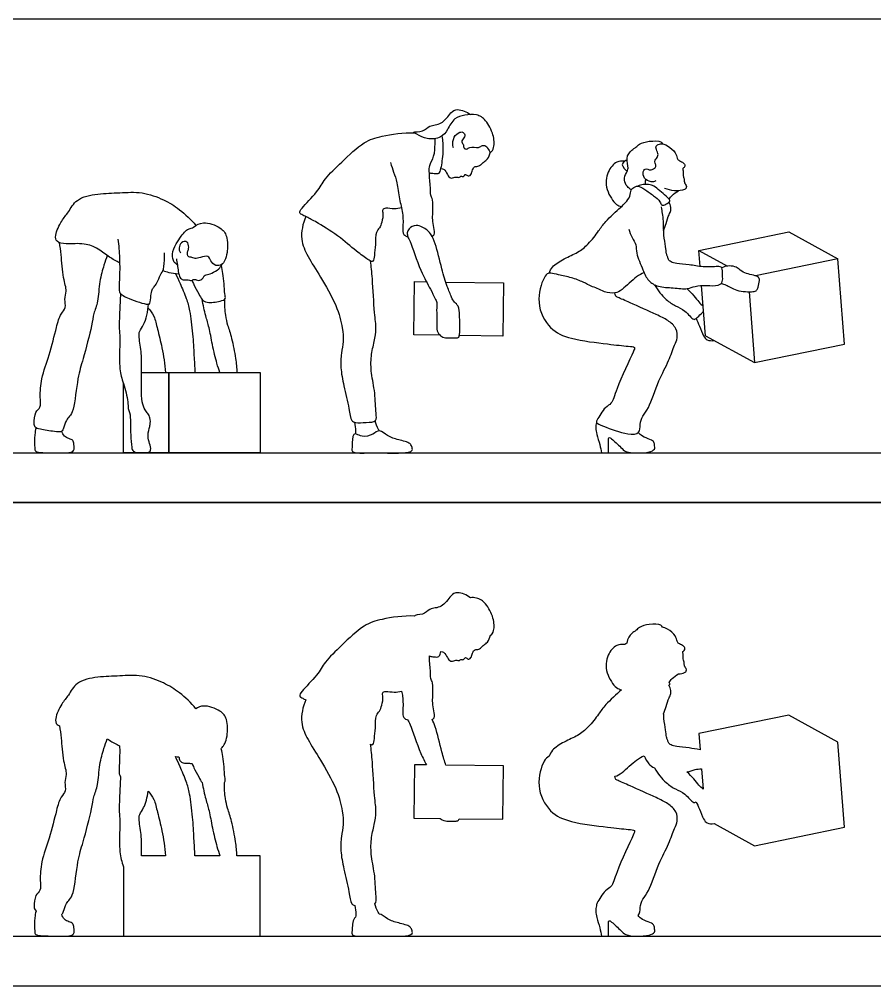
# Model space of a CAD drawing. Header units: millimetres. Extents: x 10.5 to 30.4, y -4.5 to 5.4.
# Drawn here: x 13.11 to 16.618, y -4.519 to -0.556 of the extents above; entities that cross this region are included whole.
import ezdxf

# ---------------------------------------------------------------- set-up
doc = ezdxf.new("R2010")
doc.units = ezdxf.units.MM
for name, color, linetype, true_color in [('AG-DIAGRAM', 7, 'Continuous', 0xfecc66), ('AG-OUTLINE', 7, 'Continuous', 0x8000ff), ('AG-PEOPLE', 7, 'Continuous', 0x66ccff), ('X-VPRT', 6, 'Continuous', 0xff00ff)]:
    doc.layers.add(name, color=color, linetype=linetype, true_color=true_color)

msp = doc.modelspace()

# ---------------------------------------------------------------- linework, layer by layer
at = {"layer": 'AG-DIAGRAM'}
for p, q in [((10.7748, -2.3343), (17.7344, -2.3343)), ((10.7748, -4.3155), (17.7344, -4.3155))]:
    msp.add_line(p, q, dxfattribs=at)
at = {"layer": 'AG-OUTLINE'}
for points in [[(16.2653, -3.409), (15.8967, -3.4849)], [(16.4671, -3.5196), (16.2653, -3.409)], [(15.8967, -3.4849), (15.9018, -3.551)], [(16.1252, -3.9453), (16.4938, -3.8693), (16.4671, -3.5196)], [(14.7795, -3.6137), (14.7306, -3.6131), (14.7277, -3.8316), (14.8357, -3.833)], [(14.914, -3.834), (15.0923, -3.8363), (15.0951, -3.6178), (14.8591, -3.6148)], [(15.9078, -3.6294), (15.9142, -3.7133)], [(15.9589, -3.8542), (16.1252, -3.9453)], [(13.7096, -3.9859), (13.6105, -3.9859)], [(13.7223, -4.3155), (14.0973, -4.3155), (14.0973, -3.9859), (14.0021, -3.9859)], [(13.9323, -3.9859), (13.83, -3.9859)], [(13.5363, -4.0311), (13.5363, -4.3155), (13.7223, -4.3155)]]:
    msp.add_lwpolyline(points, dxfattribs=at)
for points, knots in [([(14.9596, -2.9278), (14.9452, -2.9167), (14.9055, -2.9013), (14.8777, -2.9186), (14.845, -2.9718), (14.7899, -2.9691), (14.7704, -3.0008), (14.7296, -2.9978), (14.7301, -3.0032)], [-9.748374, -9.748374, -9.748374, -9.748374, -9.330952, -9.004288, -8.557436, -8.150026, -7.797503, -7.445308, -7.445308, -7.445308, -7.445308]), ([(15.0416, -3.0814), (15.0479, -3.0807), (15.0594, -3.0599), (15.0558, -3.01), (15.0266, -2.9505), (14.9918, -2.928), (14.9681, -2.9272), (14.9596, -2.9278)], [3.55647, 3.55647, 3.55647, 3.55647, 3.818203, 4.222318, 4.678255, 5.056037, 5.262557, 5.262557, 5.262557, 5.262557]), ([(14.7301, -3.0032), (14.686, -3.0009), (14.597, -3.0146), (14.521, -3.0375), (14.4327, -3.1226), (14.3617, -3.1891), (14.3344, -3.2455), (14.27, -3.307), (14.2547, -3.3315), (14.2708, -3.3399), (14.2804, -3.3444), (14.285, -3.3466)], [-9.007835, -9.007835, -9.007835, -9.007835, -8.377953, -7.890399, -7.290276, -6.753426, -6.313726, -5.798024, -5.542926, -5.328381, -5.157475, -5.157475, -5.157475, -5.157475]), ([(15.7472, -3.0483), (15.7454, -3.0453), (15.7426, -3.0358), (15.6916, -3.0351), (15.6532, -3.0466), (15.6396, -3.0631), (15.6199, -3.073), (15.6037, -3.0941), (15.6019, -3.1149)], [-3.190835, -3.190835, -3.190835, -3.190835, -3.007818, -2.617717, -2.251898, -2.002584, -1.739602, -1.388556, -1.388556, -1.388556, -1.388556]), ([(15.8132, -3.2404), (15.8229, -3.2396), (15.8392, -3.2362), (15.8464, -3.2281), (15.8453, -3.2175), (15.8349, -3.2056), (15.8384, -3.1918), (15.8331, -3.1848), (15.8311, -3.1714), (15.8338, -3.1628), (15.8292, -3.1476), (15.8376, -3.146), (15.841, -3.1327), (15.8299, -3.1224), (15.8138, -3.1165), (15.8061, -3.1067), (15.8034, -3.0816), (15.7728, -3.0574), (15.7539, -3.0494), (15.7472, -3.0483)], [-6.750344, -6.750344, -6.750344, -6.750344, -6.523911, -6.343988, -6.176912, -5.963542, -5.768603, -5.610039, -5.41522, -5.242672, -5.04378, -4.907223, -4.72436, -4.519164, -4.29385, -4.109454, -3.845597, -3.489794, -3.271, -3.271, -3.271, -3.271]), ([(14.8378, -3.149), (14.8486, -3.1499), (14.857, -3.1561), (14.8672, -3.1798), (14.8819, -3.192), (14.8999, -3.181), (14.9151, -3.1882), (14.9194, -3.1784), (14.9332, -3.1854), (14.9371, -3.172), (14.9425, -3.1746), (14.9539, -3.1829), (14.9636, -3.173), (14.9667, -3.1603), (14.9736, -3.1394), (14.9907, -3.1416), (15.0044, -3.1326), (15.0153, -3.1206), (15.0313, -3.1115), (15.04, -3.0916), (15.0416, -3.0814)], [0, 0, 0, 0, 0.201391, 0.493091, 0.722731, 0.968578, 1.180521, 1.332456, 1.524506, 1.702924, 1.821012, 2.021814, 2.208823, 2.423271, 2.671704, 2.888272, 3.11445, 3.34126, 3.581944, 3.898928, 3.898928, 3.898928, 3.898928]), ([(15.5919, -3.1197), (15.5813, -3.1186), (15.5569, -3.1183), (15.5177, -3.1632), (15.511, -3.2356), (15.5556, -3.2997), (15.5721, -3.3033), (15.5791, -3.3055)], [0, 0, 0, 0, 0.310102, 0.710408, 1.175411, 1.639138, 1.898062, 1.898062, 1.898062, 1.898062]), ([(15.6019, -3.1149), (15.5986, -3.1158), (15.5955, -3.1172), (15.5921, -3.1195), (15.5919, -3.1197)], [0, 0, 0, 0, 0.1744986, 0.1904507, 0.1904507, 0.1904507, 0.1904507]), ([(14.7917, -3.1662), (14.795, -3.1694), (14.8066, -3.1696), (14.8264, -3.1724), (14.8329, -3.1664), (14.8361, -3.1566), (14.8378, -3.149)], [-1.7717732, -1.7717732, -1.7717732, -1.7717732, -1.5602891, -1.3078966, -1.1512655, -0.9313089, -0.9313089, -0.9313089, -0.9313089]), ([(14.8028, -3.4276), (14.806, -3.4256), (14.8146, -3.4207), (14.8103, -3.3903), (14.8039, -3.3585), (14.8054, -3.3314), (14.8077, -3.2758), (14.7943, -3.26), (14.7974, -3.2255), (14.7918, -3.1969), (14.7917, -3.1763), (14.7917, -3.1662)], [0, 0, 0, 0, 0.184377, 0.474572, 0.787567, 1.082842, 1.480576, 1.724581, 2.033889, 2.335059, 2.635859, 2.635859, 2.635859, 2.635859]), ([(13.834, -3.3829), (13.8143, -3.3589), (13.7682, -3.3155), (13.7019, -3.2754), (13.6132, -3.2429), (13.5209, -3.2491), (13.4337, -3.2512), (13.3417, -3.2694), (13.3128, -3.329), (13.2819, -3.3611), (13.2549, -3.4204), (13.2597, -3.4456), (13.2704, -3.4518), (13.2741, -3.4532)], [-7.047707, -7.047707, -7.047707, -7.047707, -6.485243, -5.971386, -5.413733, -4.857155, -4.30418, -3.759076, -3.309824, -2.912328, -2.450157, -2.154165, -2.034291, -2.034291, -2.034291, -2.034291]), ([(15.7747, -3.275), (15.7784, -3.2695), (15.7864, -3.2589), (15.8036, -3.2454), (15.8132, -3.2404)], [0, 0, 0, 0, 0.2442085, 0.5558858, 0.5558858, 0.5558858, 0.5558858]), ([(15.7524, -3.4039), (15.756, -3.394), (15.7634, -3.3754), (15.7725, -3.3379), (15.785, -3.3225), (15.7789, -3.2965), (15.776, -3.2901), (15.7743, -3.2868)], [0, 0, 0, 0, 0.307568, 0.642801, 0.884022, 1.152868, 1.335106, 1.335106, 1.335106, 1.335106]), ([(15.7743, -3.2868), (15.7755, -3.2857), (15.7781, -3.2831), (15.7783, -3.2803), (15.7763, -3.277), (15.7747, -3.275)], [5.8197134, 5.8197134, 5.8197134, 5.8197134, 5.8879239, 5.9954684, 6.1009547, 6.1009547, 6.1009547, 6.1009547]), ([(14.5505, -3.5288), (14.5546, -3.5308), (14.5631, -3.5325), (14.5659, -3.5016), (14.5714, -3.4631), (14.5691, -3.4096), (14.588, -3.394), (14.597, -3.3688), (14.6034, -3.3358), (14.5966, -3.3166), (14.614, -3.3098), (14.6482, -3.3172), (14.6675, -3.313), (14.6773, -3.3107)], [-3.088129, -3.088129, -3.088129, -3.088129, -2.921081, -2.656739, -2.294076, -1.905209, -1.649739, -1.369429, -1.049006, -0.82588, -0.623755, -0.300971, 0, 0, 0, 0]), ([(14.6773, -3.3107), (14.679, -3.3179), (14.6844, -3.3445), (14.6828, -3.3901), (14.6825, -3.4211), (14.6972, -3.4275), (14.7033, -3.4292)], [1.433453, 1.433453, 1.433453, 1.433453, 1.591553, 2.013704, 2.300957, 2.53951, 2.53951, 2.53951, 2.53951]), ([(15.5791, -3.3055), (15.5593, -3.3237), (15.5113, -3.3665), (15.4873, -3.4044), (15.4441, -3.46), (15.4008, -3.4945), (15.3453, -3.5171), (15.2943, -3.55), (15.2865, -3.5692), (15.283, -3.578)], [-2.926509, -2.926509, -2.926509, -2.926509, -2.420022, -2.029954, -1.572935, -1.157547, -0.722374, -0.296786, 0, 0, 0, 0]), ([(14.285, -3.3466), (14.2718, -3.3748), (14.2588, -3.4402), (14.2936, -3.5115), (14.3452, -3.5948), (14.4113, -3.7062), (14.4365, -3.8002), (14.4394, -3.8576), (14.43, -3.9074), (14.4257, -3.9677), (14.4408, -4.0408), (14.4618, -4.1291), (14.4681, -4.1827), (14.4801, -4.189), (14.4854, -4.1901)], [0, 0, 0, 0, 0.528215, 1.004218, 1.54712, 2.175505, 2.713016, 3.119751, 3.503667, 3.923321, 4.3995, 4.933256, 5.320598, 5.512785, 5.512785, 5.512785, 5.512785]), ([(13.941, -3.5418), (13.9462, -3.5378), (13.9538, -3.524), (13.9645, -3.4939), (13.9646, -3.4246), (13.936, -3.3894), (13.8694, -3.3648), (13.843, -3.3774), (13.834, -3.3829)], [-4.440296, -4.440296, -4.440296, -4.440296, -4.19503, -3.858904, -3.386809, -2.99917, -2.511477, -2.227128, -2.227128, -2.227128, -2.227128]), ([(15.9018, -3.551), (15.8861, -3.5492), (15.8546, -3.5423), (15.8076, -3.5394), (15.7832, -3.5337), (15.7709, -3.5226), (15.7685, -3.5095), (15.7623, -3.4984), (15.7616, -3.4673), (15.7538, -3.4347), (15.7526, -3.4102), (15.7524, -3.4039)], [5.699672, 5.699672, 5.699672, 5.699672, 6.032781, 6.421923, 6.69162, 6.903351, 7.096266, 7.286403, 7.582565, 7.960622, 8.093097, 8.093097, 8.093097, 8.093097]), ([(14.7033, -3.4292), (14.7054, -3.4349), (14.7149, -3.4495), (14.7475, -3.5514), (14.7722, -3.6001), (14.7795, -3.6137)], [-8.979864, -8.979864, -8.979864, -8.979864, -8.725943, -8.113378, -7.82939, -7.82939, -7.82939, -7.82939]), ([(14.8591, -3.6148), (14.8538, -3.5986), (14.84, -3.5525), (14.8199, -3.465), (14.807, -3.4354), (14.8028, -3.4276)], [-2.676568, -2.676568, -2.676568, -2.676568, -2.330752, -1.767319, -1.497396, -1.497396, -1.497396, -1.497396]), ([(13.2741, -3.4532), (13.2766, -3.47), (13.2825, -3.5028), (13.2874, -3.5966), (13.307, -3.6507), (13.2922, -3.6847), (13.3043, -3.7215), (13.2762, -3.7457), (13.2608, -3.8037), (13.2338, -3.9142), (13.1998, -4.0013), (13.1929, -4.0867), (13.2003, -4.1304), (13.1724, -4.1455), (13.1699, -4.1934), (13.1716, -4.2067), (13.178, -4.2127)], [-12.00656, -12.00656, -12.00656, -12.00656, -11.586742, -11.017051, -10.575041, -10.231989, -9.890701, -9.561191, -9.11192, -8.47519, -7.901162, -7.461473, -7.097783, -6.792679, -6.396329, -6.155182, -6.155182, -6.155182, -6.155182]), ([(13.2833, -4.2264), (13.2874, -4.224), (13.2912, -4.2127), (13.3006, -4.1806), (13.3171, -4.1653), (13.3348, -4.1381), (13.3486, -3.9993), (13.3711, -3.9338), (13.4072, -3.7945), (13.4131, -3.7453), (13.4346, -3.6928), (13.4363, -3.6131), (13.4562, -3.5465), (13.4654, -3.5191), (13.4704, -3.5059)], [-5.179853, -5.179853, -5.179853, -5.179853, -4.953213, -4.617921, -4.348761, -4.027255, -3.433324, -2.910687, -2.22535, -1.810044, -1.386311, -0.862454, -0.378065, 0, 0, 0, 0]), ([(13.4704, -3.5059), (13.4734, -3.5081), (13.4901, -3.5197), (13.5067, -3.5284), (13.5209, -3.5356)], [-0.4890078, -0.4890078, -0.4890078, -0.4890078, -0.4024447, 0, 0, 0, 0]), ([(13.5209, -3.5356), (13.5211, -3.5449), (13.5215, -3.5839), (13.5184, -3.637), (13.5186, -3.6531), (13.5248, -3.6617)], [0.7440692, 0.7440692, 0.7440692, 0.7440692, 0.916712, 1.4506177, 1.7236177, 1.7236177, 1.7236177, 1.7236177]), ([(13.9514, -3.6855), (13.956, -3.6775), (13.95, -3.661), (13.9509, -3.6209), (13.945, -3.5797), (13.9405, -3.5579), (13.9379, -3.5472)], [1.862353, 1.862353, 1.862353, 1.862353, 2.133685, 2.524895, 2.921076, 3.270978, 3.270978, 3.270978, 3.270978]), ([(14.5684, -4.1837), (14.5758, -4.1761), (14.5707, -4.148), (14.5702, -4.0682), (14.5516, -3.9903), (14.5507, -3.919), (14.5658, -3.859), (14.5754, -3.8045), (14.5653, -3.7437), (14.5586, -3.6024), (14.553, -3.5507), (14.5505, -3.5288)], [6.22333, 6.22333, 6.22333, 6.22333, 6.527241, 7.025162, 7.525585, 7.987061, 8.419001, 8.819561, 9.252963, 9.831125, 10.24495, 10.24495, 10.24495, 10.24495]), ([(13.83, -3.9859), (13.8286, -3.9625), (13.8254, -3.9099), (13.8214, -3.8292), (13.8099, -3.7324), (13.7959, -3.6831), (13.7691, -3.62), (13.7563, -3.5932), (13.7495, -3.5796)], [-2.847491, -2.847491, -2.847491, -2.847491, -2.405716, -1.857129, -1.289306, -0.865518, -0.392657, 0, 0, 0, 0]), ([(13.7635, -3.5804), (13.7649, -3.5861), (13.7693, -3.6002), (13.7817, -3.607), (13.8018, -3.6047), (13.8159, -3.609), (13.8191, -3.6078)], [0.5758822, 0.5758822, 0.5758822, 0.5758822, 0.7144258, 0.9538161, 1.2181579, 1.4546232, 1.4546232, 1.4546232, 1.4546232]), ([(15.283, -3.578), (15.2741, -3.5815), (15.2559, -3.5994), (15.2258, -3.703), (15.2821, -3.8112), (15.3731, -3.8515), (15.5199, -3.8682), (15.6009, -3.878), (15.638, -3.8796), (15.6248, -3.9069), (15.5578, -4.0498), (15.5417, -4.1148), (15.5113, -4.1251), (15.4804, -4.178), (15.4754, -4.1874), (15.4772, -4.1908)], [3.63417, 3.63417, 3.63417, 3.63417, 3.91708, 4.479658, 5.071136, 5.617696, 6.297758, 6.811001, 7.091549, 7.337155, 8.048901, 8.498632, 8.795995, 9.226117, 9.413731, 9.413731, 9.413731, 9.413731]), ([(15.5528, -3.6593), (15.5635, -3.6578), (15.5823, -3.6465), (15.6411, -3.591), (15.6616, -3.5812), (15.6721, -3.5756)], [-1.12528, -1.12528, -1.12528, -1.12528, -0.812959, -0.327791, 0, 0, 0, 0]), ([(15.6721, -3.5756), (15.6778, -3.5886), (15.6875, -3.6083), (15.7058, -3.6217), (15.7151, -3.6261)], [1.5235, 1.5235, 1.5235, 1.5235, 1.8277997, 2.0706702, 2.0706702, 2.0706702, 2.0706702]), ([(13.8191, -3.6078), (13.821, -3.6138), (13.8245, -3.6258), (13.8465, -3.6625), (13.854, -3.6796), (13.8592, -3.6858)], [0, 0, 0, 0, 0.2526739, 0.6304271, 0.9323649, 0.9323649, 0.9323649, 0.9323649]), ([(15.7151, -3.6261), (15.7271, -3.6485), (15.7598, -3.6878), (15.8007, -3.7135), (15.8396, -3.7283), (15.8742, -3.7722), (15.882, -3.7671), (15.8856, -3.7642)], [0, 0, 0, 0, 0.478977, 0.854344, 1.217351, 1.602293, 1.777729, 1.777729, 1.777729, 1.777729]), ([(15.8481, -3.6418), (15.8614, -3.6401), (15.8767, -3.6321), (15.8983, -3.6298), (15.9078, -3.6294)], [3.0343025, 3.0343025, 3.0343025, 3.0343025, 3.3584669, 3.5829042, 3.5829042, 3.5829042, 3.5829042]), ([(15.9142, -3.7133), (15.9081, -3.7079), (15.896, -3.6967), (15.8765, -3.6702), (15.8578, -3.6512), (15.8481, -3.6418)], [-0.9321203, -0.9321203, -0.9321203, -0.9321203, -0.6628131, -0.3496448, 0, 0, 0, 0]), ([(13.5248, -3.6617), (13.5232, -3.6874), (13.5212, -3.7369), (13.5178, -3.8046), (13.5228, -3.8419), (13.5211, -3.8813), (13.5182, -3.9736), (13.5298, -4.0097), (13.5363, -4.0311)], [0, 0, 0, 0, 0.511225, 0.988031, 1.334927, 1.700732, 2.251508, 2.711683, 2.711683, 2.711683, 2.711683]), ([(15.6485, -4.2315), (15.6556, -4.2232), (15.6543, -4.1975), (15.6659, -4.1617), (15.6948, -4.13), (15.7309, -4.0162), (15.773, -3.9417), (15.796, -3.8743), (15.8103, -3.8455), (15.8075, -3.8027), (15.768, -3.7693), (15.7211, -3.7476), (15.6179, -3.7006), (15.5677, -3.6791), (15.5536, -3.6722), (15.5524, -3.6631), (15.5528, -3.6593)], [10.627772, 10.627772, 10.627772, 10.627772, 10.941072, 11.271665, 11.62706, 12.22166, 12.750737, 13.202387, 13.511567, 13.851186, 14.228954, 14.63398, 15.22642, 15.631653, 15.829412, 16.015697, 16.015697, 16.015697, 16.015697]), ([(13.6105, -3.9859), (13.6104, -3.9746), (13.6103, -3.9422), (13.6125, -3.91), (13.5998, -3.8426), (13.6009, -3.8151), (13.6221, -3.7914), (13.6351, -3.7459), (13.6381, -3.7214)], [9.087126, 9.087126, 9.087126, 9.087126, 9.284521, 9.687288, 10.159306, 10.453341, 10.781957, 11.224378, 11.224378, 11.224378, 11.224378]), ([(13.6381, -3.7214), (13.6471, -3.7315), (13.6645, -3.7544), (13.6761, -3.8101), (13.6964, -3.8849), (13.7062, -3.9518), (13.7096, -3.9859)], [0, 0, 0, 0, 0.371808, 0.803213, 1.318593, 1.909099, 1.909099, 1.909099, 1.909099]), ([(13.8592, -3.6858), (13.8636, -3.7083), (13.8734, -3.7537), (13.8891, -3.8018), (13.9005, -3.8709), (13.9191, -3.9472), (13.9279, -3.9732), (13.9323, -3.9859)], [-2.272465, -2.272465, -2.272465, -2.272465, -1.788985, -1.375133, -0.88515, -0.370018, 0, 0, 0, 0]), ([(14.0021, -3.9859), (14.001, -3.9664), (13.9978, -3.9281), (13.9818, -3.8459), (13.9636, -3.7917), (13.9536, -3.7514), (13.9504, -3.7073), (13.9514, -3.6855)], [-2.261185, -2.261185, -2.261185, -2.261185, -1.816161, -1.283438, -0.844975, -0.471929, 0, 0, 0, 0]), ([(15.8856, -3.7642), (15.8903, -3.7744), (15.8997, -3.7939), (15.9152, -3.8352), (15.9283, -3.8543), (15.9497, -3.8563), (15.9589, -3.8542)], [0, 0, 0, 0, 0.319034, 0.67999, 0.936462, 1.228146, 1.228146, 1.228146, 1.228146]), ([(14.8357, -3.833), (14.8483, -3.8421), (14.8627, -3.8449), (14.9001, -3.843), (14.9094, -3.8439), (14.914, -3.834)], [-5.6407078, -5.6407078, -5.6407078, -5.6407078, -5.3285724, -4.9197297, -4.694757, -4.694757, -4.694757, -4.694757]), ([(14.4854, -4.1901), (14.4864, -4.2014), (14.4914, -4.2209), (14.4896, -4.2339), (14.4888, -4.2376)], [-0.6963536, -0.6963536, -0.6963536, -0.6963536, -0.3405257, -0.1722674, -0.1722674, -0.1722674, -0.1722674]), ([(14.5857, -4.225), (14.5846, -4.2227), (14.5771, -4.2107), (14.5705, -4.1933), (14.5684, -4.1837)], [-0.4695263, -0.4695263, -0.4695263, -0.4695263, -0.3917589, -0.0954261, -0.0954261, -0.0954261, -0.0954261]), ([(15.4772, -4.1908), (15.475, -4.1981), (15.4722, -4.214), (15.4776, -4.2399), (15.4911, -4.2818), (15.4955, -4.3041), (15.4976, -4.3155), (15.5071, -4.3155), (15.5165, -4.3155), (15.526, -4.3155), (15.5255, -4.3023), (15.5272, -4.2794), (15.5246, -4.2482), (15.542, -4.2588), (15.5774, -4.2929), (15.5954, -4.3127), (15.642, -4.3168), (15.6912, -4.3137), (15.7185, -4.3023), (15.7141, -4.2823), (15.7137, -4.2665), (15.6879, -4.2577), (15.6593, -4.2447), (15.6519, -4.2358), (15.6485, -4.2315)], [-1.229925, -1.229925, -1.229925, -1.229925, -0.968683, -0.686172, -0.323775, 0, 0, 0, 0.292176, 0.292176, 0.292176, 0.636807, 0.898515, 1.088935, 1.479901, 1.764161, 2.128433, 2.524914, 2.794638, 3.020968, 3.224936, 3.499472, 3.809751, 4.032101, 4.032101, 4.032101, 4.032101]), ([(13.178, -4.2127), (13.1758, -4.222), (13.1716, -4.2393), (13.172, -4.2941), (13.1744, -4.3112), (13.2087, -4.3155), (13.2676, -4.3149), (13.3108, -4.316), (13.3371, -4.3091), (13.3336, -4.2804), (13.3316, -4.2629), (13.3125, -4.2571), (13.2934, -4.2479), (13.2855, -4.2337), (13.2833, -4.2264)], [0, 0, 0, 0, 0.312774, 0.739577, 0.95772, 1.273013, 1.733014, 2.122433, 2.3906, 2.682107, 2.91766, 3.162012, 3.430329, 3.708838, 3.708838, 3.708838, 3.708838]), ([(14.4888, -4.2376), (14.4759, -4.2472), (14.4757, -4.2866), (14.4718, -4.3079), (14.4796, -4.3128), (14.4854, -4.3141)], [-1.376667, -1.376667, -1.376667, -1.376667, -0.751735, -0.327554, 0, 0, 0, 0]), ([(14.4854, -4.3141), (14.4991, -4.3172), (14.5613, -4.3133), (14.6713, -4.3183), (14.7268, -4.3105), (14.7184, -4.2887), (14.7133, -4.2733), (14.663, -4.2613), (14.6199, -4.2489), (14.597, -4.2255), (14.5857, -4.225)], [-7.099477, -7.099477, -7.099477, -7.099477, -6.424739, -5.542327, -5.018358, -4.705112, -4.398773, -3.846321, -3.284701, -2.795949, -2.795949, -2.795949, -2.795949])]:
    msp.add_open_spline(points, degree=3, knots=knots, dxfattribs=at)
for points in [[(13.9379, -3.5472), (13.939, -3.5455), (13.94, -3.5436), (13.941, -3.5418)], [(13.7495, -3.5796), (13.7542, -3.58), (13.759, -3.5803), (13.7635, -3.5804)]]:
    msp.add_open_spline(points, degree=3, dxfattribs=at)
at = {"layer": 'AG-PEOPLE'}
for points in [[(15.8967, -1.5037), (16.2653, -1.4278)], [(16.2653, -1.4278), (16.4671, -1.5384)], [(15.9018, -1.5698), (15.8967, -1.5037)], [(15.8967, -1.5037), (16.0136, -1.5678)], [(16.103, -1.6734), (16.1252, -1.9641), (16.4938, -1.8881), (16.4671, -1.5384), (16.1297, -1.6079)], [(14.8357, -1.8518), (14.7277, -1.8504), (14.7306, -1.6319), (14.7795, -1.6325)], [(14.8591, -1.6336), (15.0951, -1.6366), (15.0923, -1.8551), (14.914, -1.8528)], [(15.9235, -1.8535), (15.9078, -1.6482)], [(15.9235, -1.8535), (16.1252, -1.9641)], [(13.6105, -2.0047), (13.7223, -2.0047), (13.7223, -2.3343), (13.5363, -2.3343), (13.5363, -2.0499)]]:
    msp.add_lwpolyline(points, dxfattribs=at)
msp.add_lwpolyline([(13.7223, -2.3343), (13.7223, -2.0047), (14.0973, -2.0047), (14.0973, -2.3343)], close=True, dxfattribs=at)
for points, knots in [([(14.891, -1.083), (14.8898, -1.0798), (14.8871, -1.0733), (14.8879, -1.0366), (14.9146, -1.0176), (14.9316, -1.0176), (14.9406, -1.0345), (14.9273, -1.0501), (14.9209, -1.0594), (14.9353, -1.0715), (14.9289, -1.0833), (14.9464, -1.0916), (14.956, -1.0762), (14.9939, -1.0851), (15.0034, -1.0742), (15.0258, -1.0716), (15.035, -1.0945), (15.0449, -1.1049), (15.0594, -1.0787), (15.0558, -1.0288), (15.0266, -0.9693), (14.9858, -0.9429), (14.9372, -0.9486), (14.8918, -0.9584), (14.8667, -1.0091), (14.8409, -1.0437), (14.7812, -1.0512), (14.7447, -1.0293), (14.7164, -1.0157), (14.7704, -1.0196), (14.7899, -0.9879), (14.845, -0.9906), (14.8777, -0.9374), (14.9055, -0.9201), (14.9452, -0.9355), (14.9596, -0.9466)], [0, 0, 0, 0, 0.176697, 0.497014, 0.801674, 1.010741, 1.222365, 1.464493, 1.632122, 1.846486, 2.022252, 2.222397, 2.435558, 2.758995, 2.964191, 3.196985, 3.4627, 3.631371, 3.887187, 4.282167, 4.727797, 5.097039, 5.474255, 5.839084, 6.240312, 6.597024, 7.003737, 7.378346, 7.591667, 7.92148, 8.251601, 8.633119, 9.051574, 9.357479, 9.748374, 9.748374, 9.748374, 9.748374]), ([(14.6773, -1.3295), (14.6675, -1.3318), (14.6482, -1.336), (14.614, -1.3286), (14.5966, -1.3354), (14.6034, -1.3546), (14.597, -1.3876), (14.588, -1.4128), (14.5691, -1.4284), (14.5714, -1.4819), (14.5659, -1.5204), (14.5628, -1.5544), (14.542, -1.5434), (14.4959, -1.5113), (14.4284, -1.4513), (14.34, -1.3933), (14.2946, -1.3698), (14.2732, -1.3599), (14.2547, -1.3503), (14.27, -1.3258), (14.3344, -1.2643), (14.3617, -1.2079), (14.4327, -1.1414), (14.521, -1.0563), (14.597, -1.0334), (14.686, -1.0197), (14.7301, -1.022)], [0, 0, 0, 0, 0.300971, 0.623755, 0.82588, 1.049006, 1.369429, 1.649739, 1.905209, 2.294076, 2.656739, 2.921081, 3.166887, 3.579518, 4.110397, 4.678392, 5.063704, 5.328381, 5.542926, 5.798024, 6.313726, 6.753426, 7.290276, 7.890399, 8.377953, 9.007835, 9.007835, 9.007835, 9.007835]), ([(14.8432, -1.0346), (14.846, -1.0536), (14.8493, -1.0903), (14.8409, -1.1583), (14.8336, -1.1846), (14.8264, -1.1912), (14.8066, -1.1884), (14.7908, -1.1882), (14.7905, -1.1765), (14.7907, -1.154), (14.8131, -1.1183), (14.815, -1.069), (14.8151, -1.0532), (14.8148, -1.0455)], [0, 0, 0, 0, 0.415175, 0.869395, 1.143798, 1.295112, 1.538936, 1.743241, 1.904459, 2.157873, 2.514468, 2.894916, 3.159287, 3.159287, 3.159287, 3.159287]), ([(15.6201, -1.2549), (15.6139, -1.2514), (15.6025, -1.2425), (15.5861, -1.2155), (15.5992, -1.1849), (15.6113, -1.1665), (15.5943, -1.1251), (15.6199, -1.0918), (15.6396, -1.0819), (15.6532, -1.0654), (15.6916, -1.0539), (15.7426, -1.0546), (15.7454, -1.0641), (15.7472, -1.0671)], [0, 0, 0, 0, 0.253911, 0.548679, 0.852822, 1.102963, 1.449161, 1.788403, 2.042541, 2.283471, 2.636989, 3.013973, 3.190835, 3.190835, 3.190835, 3.190835]), ([(15.7201, -1.2186), (15.7163, -1.2205), (15.7079, -1.2249), (15.675, -1.2163), (15.6646, -1.1885), (15.6746, -1.1637), (15.698, -1.1778), (15.7107, -1.1689), (15.7241, -1.1613), (15.717, -1.1462), (15.7145, -1.1356), (15.7271, -1.1234), (15.7319, -1.1055), (15.7189, -1.0864), (15.7221, -1.0729), (15.7411, -1.0633), (15.7698, -1.0738), (15.8034, -1.1004), (15.8061, -1.1255), (15.8138, -1.1353), (15.8299, -1.1412), (15.841, -1.1515), (15.8376, -1.1648), (15.8292, -1.1664), (15.8338, -1.1816), (15.8311, -1.1902), (15.8331, -1.2036), (15.8384, -1.2106), (15.8349, -1.2244), (15.8453, -1.2363), (15.8464, -1.2469), (15.8376, -1.2567), (15.7964, -1.2625), (15.7709, -1.2543), (15.7555, -1.2493)], [0, 0, 0, 0, 0.202731, 0.511338, 0.807404, 1.053173, 1.309811, 1.524945, 1.7259, 1.936574, 2.114737, 2.339047, 2.573709, 2.834012, 3.0253, 3.262589, 3.569674, 3.933622, 4.203519, 4.392135, 4.622606, 4.832499, 5.019548, 5.159231, 5.362675, 5.539173, 5.738451, 5.900645, 6.100046, 6.3183, 6.4892, 6.673241, 7.033821, 7.35763, 7.35763, 7.35763, 7.35763]), ([(14.8378, -1.1678), (14.8486, -1.1687), (14.857, -1.1749), (14.8672, -1.1986), (14.8819, -1.2108), (14.8999, -1.1998), (14.9151, -1.207), (14.9194, -1.1972), (14.9332, -1.2042), (14.9371, -1.1908), (14.9425, -1.1934), (14.9539, -1.2017), (14.9636, -1.1918), (14.9667, -1.1791), (14.9736, -1.1582), (14.9907, -1.1604), (15.0044, -1.1514), (15.0153, -1.1394), (15.0313, -1.1303), (15.04, -1.1104), (15.0416, -1.1002)], [0, 0, 0, 0, 0.201391, 0.493091, 0.722731, 0.968578, 1.180521, 1.332456, 1.524506, 1.702924, 1.821012, 2.021814, 2.208823, 2.423271, 2.671704, 2.888272, 3.11445, 3.34126, 3.581944, 3.898928, 3.898928, 3.898928, 3.898928]), ([(14.6318, -1.144), (14.6364, -1.1571), (14.6449, -1.1843), (14.6603, -1.2265), (14.6663, -1.2939), (14.6849, -1.3492), (14.6828, -1.4089), (14.6825, -1.4399), (14.6972, -1.4463), (14.7033, -1.448)], [0, 0, 0, 0, 0.352722, 0.719884, 1.1663, 1.591553, 2.013704, 2.300957, 2.53951, 2.53951, 2.53951, 2.53951]), ([(15.5919, -1.1385), (15.5813, -1.1374), (15.5569, -1.1371), (15.5177, -1.182), (15.511, -1.2544), (15.5556, -1.3185), (15.5721, -1.3221), (15.5791, -1.3243)], [0, 0, 0, 0, 0.310102, 0.710408, 1.175411, 1.639138, 1.898062, 1.898062, 1.898062, 1.898062]), ([(15.6019, -1.1337), (15.5986, -1.1346), (15.5923, -1.1374), (15.581, -1.148), (15.5815, -1.1603), (15.6027, -1.18)], [0, 0, 0, 0, 0.318624, 0.697457, 1.110764, 1.110764, 1.110764, 1.110764]), ([(14.8028, -1.4464), (14.806, -1.4444), (14.8146, -1.4395), (14.8103, -1.4091), (14.8039, -1.3773), (14.8054, -1.3502), (14.8077, -1.2946), (14.7943, -1.2788), (14.7974, -1.2443), (14.7918, -1.2157), (14.7917, -1.1951), (14.7917, -1.185)], [0, 0, 0, 0, 0.184377, 0.474572, 0.787567, 1.082842, 1.480576, 1.724581, 2.033889, 2.335059, 2.635859, 2.635859, 2.635859, 2.635859]), ([(15.6789, -1.2126), (15.6779, -1.2151), (15.6764, -1.2203), (15.6765, -1.2292), (15.6774, -1.2335)], [0, 0, 0, 0, 0.1548979, 0.3538489, 0.3538489, 0.3538489, 0.3538489]), ([(13.5209, -1.5544), (13.5067, -1.5472), (13.4781, -1.5323), (13.434, -1.4958), (13.3766, -1.472), (13.3043, -1.4793), (13.261, -1.4713), (13.2549, -1.4392), (13.2819, -1.3799), (13.3128, -1.3478), (13.3417, -1.2882), (13.4337, -1.27), (13.5209, -1.2679), (13.6132, -1.2617), (13.7019, -1.2942), (13.7682, -1.3343), (13.8143, -1.3777), (13.834, -1.4017)], [0, 0, 0, 0, 0.402445, 0.83907, 1.295276, 1.795339, 2.154165, 2.450157, 2.912328, 3.309824, 3.759076, 4.30418, 4.857155, 5.413733, 5.971386, 6.485243, 7.047707, 7.047707, 7.047707, 7.047707]), ([(15.283, -1.5968), (15.2865, -1.588), (15.2943, -1.5688), (15.3453, -1.5359), (15.4008, -1.5133), (15.4441, -1.4788), (15.4873, -1.4232), (15.5113, -1.3853), (15.5755, -1.328), (15.5957, -1.3087), (15.6169, -1.2828), (15.6149, -1.2547), (15.6349, -1.2427), (15.6471, -1.2368), (15.6769, -1.2545), (15.7099, -1.2784), (15.7385, -1.3011), (15.7432, -1.3219), (15.7621, -1.3151), (15.7779, -1.3036), (15.7784, -1.298), (15.7667, -1.2835), (15.7187, -1.2433), (15.6982, -1.2331), (15.6681, -1.2331), (15.6537, -1.2371), (15.6465, -1.2398)], [0, 0, 0, 0, 0.292271, 0.711385, 1.139939, 1.549009, 1.999076, 2.383211, 2.881993, 3.182226, 3.485634, 3.764702, 4.012565, 4.202767, 4.510424, 4.874848, 5.204179, 5.424124, 5.646171, 5.887924, 5.995468, 6.22107, 6.657402, 6.92788, 7.216993, 7.479353, 7.479353, 7.479353, 7.479353]), ([(15.7747, -1.2938), (15.7784, -1.2883), (15.7864, -1.2777), (15.8036, -1.2642), (15.8132, -1.2592)], [0, 0, 0, 0, 0.2442085, 0.5558858, 0.5558858, 0.5558858, 0.5558858]), ([(15.7524, -1.4227), (15.756, -1.4128), (15.7634, -1.3942), (15.7725, -1.3567), (15.785, -1.3413), (15.7789, -1.3153), (15.776, -1.3089), (15.7743, -1.3056)], [0, 0, 0, 0, 0.307568, 0.642801, 0.884022, 1.152868, 1.335106, 1.335106, 1.335106, 1.335106]), ([(15.61, -1.4166), (15.6136, -1.4282), (15.6209, -1.4512), (15.6418, -1.4812), (15.6381, -1.5171), (15.6678, -1.5834), (15.6866, -1.6299), (15.7308, -1.6557), (15.7908, -1.6557), (15.8495, -1.6651), (15.8811, -1.6486), (15.9279, -1.6472), (15.9753, -1.6504), (15.9973, -1.633), (15.9924, -1.6061), (15.9956, -1.571), (15.9711, -1.5693), (15.9117, -1.574), (15.8586, -1.5613), (15.8076, -1.5582), (15.7832, -1.5525), (15.7709, -1.5414), (15.7685, -1.5283), (15.7623, -1.5172), (15.7616, -1.4861), (15.7511, -1.4421), (15.7527, -1.3845), (15.7485, -1.3547), (15.7447, -1.3355), (15.7439, -1.3254)], [0, 0, 0, 0, 0.336292, 0.66059, 0.987479, 1.458754, 1.854072, 2.230844, 2.666454, 3.088782, 3.411186, 3.791629, 4.174841, 4.436996, 4.724553, 5.030491, 5.266392, 5.69529, 6.119495, 6.51423, 6.787804, 7.002579, 7.198267, 7.391137, 7.691555, 8.075047, 8.496089, 8.810287, 9.070865, 9.070865, 9.070865, 9.070865]), ([(14.285, -1.3654), (14.2718, -1.3936), (14.2588, -1.459), (14.2936, -1.5303), (14.3452, -1.6136), (14.4113, -1.725), (14.4365, -1.819), (14.4394, -1.8764), (14.43, -1.9262), (14.4257, -1.9865), (14.4408, -2.0596), (14.4618, -2.1479), (14.4683, -2.2033), (14.4895, -2.2115), (14.5312, -2.2097), (14.5779, -2.2069), (14.5707, -2.1668), (14.5702, -2.087), (14.5516, -2.0091), (14.5507, -1.9378), (14.5658, -1.8778), (14.5754, -1.8233), (14.5653, -1.7625), (14.5586, -1.6212), (14.553, -1.5695), (14.5505, -1.5476)], [0, 0, 0, 0, 0.528215, 1.004218, 1.54712, 2.175505, 2.713016, 3.119751, 3.503667, 3.923321, 4.3995, 4.933256, 5.320598, 5.550564, 5.912574, 6.252583, 6.554284, 7.048583, 7.545366, 8.003485, 8.432283, 8.829929, 9.260179, 9.834135, 10.24495, 10.24495, 10.24495, 10.24495]), ([(13.7576, -1.5625), (13.7528, -1.5597), (13.7425, -1.553), (13.7327, -1.5171), (13.7523, -1.4767), (13.7725, -1.4469), (13.7908, -1.423), (13.8067, -1.4141), (13.817, -1.4129), (13.8363, -1.4001), (13.8635, -1.3814), (13.936, -1.4082), (13.9646, -1.4434), (13.9645, -1.5127), (13.9535, -1.5435), (13.9417, -1.5644), (13.9136, -1.5693), (13.8928, -1.5481), (13.8863, -1.5216), (13.8516, -1.5336), (13.831, -1.5393), (13.8146, -1.5309), (13.8031, -1.5314), (13.7992, -1.5203), (13.7989, -1.5088), (13.8056, -1.4968), (13.8035, -1.4711), (13.784, -1.463), (13.7652, -1.4816), (13.7641, -1.5027), (13.7686, -1.5106), (13.7711, -1.514)], [0, 0, 0, 0, 0.23667, 0.573539, 0.961705, 1.317251, 1.630552, 1.875969, 2.124385, 2.124385, 2.511477, 2.99917, 3.386809, 3.858904, 4.19503, 4.465572, 4.751361, 5.058976, 5.329705, 5.651605, 5.927338, 6.168211, 6.351697, 6.535716, 6.730288, 6.945927, 7.226922, 7.460566, 7.740381, 8.001231, 8.208184, 8.208184, 8.208184, 8.208184]), ([(14.7033, -1.448), (14.7015, -1.443), (14.6989, -1.4306), (14.7078, -1.4138), (14.7381, -1.3934), (14.7848, -1.4198), (14.8005, -1.4403), (14.8186, -1.4782), (14.8421, -1.5808), (14.8633, -1.648), (14.8813, -1.6952), (14.8931, -1.7166), (14.9133, -1.7311), (14.9148, -1.7721), (14.917, -1.8034), (14.9164, -1.8635), (14.9001, -1.8618), (14.8627, -1.8637), (14.8417, -1.8597), (14.8237, -1.8391), (14.8207, -1.8144), (14.8228, -1.7811), (14.8203, -1.7399), (14.8236, -1.7174), (14.8135, -1.6989), (14.7942, -1.6576), (14.7539, -1.5901), (14.7149, -1.4683), (14.7054, -1.4537), (14.7033, -1.448)], [0, 0, 0, 0, 0.224246, 0.455443, 0.764146, 1.146644, 1.421902, 1.767319, 2.330752, 2.804865, 3.184243, 3.448072, 3.706877, 4.039762, 4.376129, 4.770843, 4.954866, 5.28929, 5.544609, 5.815361, 6.083122, 6.402847, 6.756512, 7.010164, 7.249265, 7.604768, 8.113378, 8.725943, 8.979864, 8.979864, 8.979864, 8.979864]), ([(13.5141, -1.4572), (13.5158, -1.4704), (13.5188, -1.4978), (13.5228, -1.5811), (13.5184, -1.6558), (13.5187, -1.6801), (13.5583, -1.7035), (13.6345, -1.7278), (13.6472, -1.7222), (13.6487, -1.6886), (13.6533, -1.6653), (13.6624, -1.6527), (13.676, -1.6376), (13.6868, -1.6016), (13.7048, -1.5835), (13.7041, -1.5325), (13.7048, -1.5204), (13.7048, -1.514)], [0, 0, 0, 0, 0.36786, 0.907258, 1.411927, 1.669977, 2.059331, 2.578797, 2.758793, 3.084994, 3.375775, 3.595624, 3.85664, 4.206095, 4.503724, 4.905149, 5.161335, 5.161335, 5.161335, 5.161335]), ([(13.4704, -1.5247), (13.4654, -1.5379), (13.4562, -1.5653), (13.4363, -1.6319), (13.4346, -1.7116), (13.4131, -1.7641), (13.4072, -1.8133), (13.3711, -1.9526), (13.3486, -2.0181), (13.3348, -2.1569), (13.3171, -2.1841), (13.3006, -2.1994), (13.2912, -2.2316), (13.2852, -2.2492), (13.2513, -2.2467), (13.1974, -2.2382), (13.1724, -2.2313), (13.1699, -2.2122), (13.1724, -2.1643), (13.2003, -2.1492), (13.1929, -2.1055), (13.1998, -2.0201), (13.2338, -1.933), (13.2608, -1.8225), (13.2762, -1.7645), (13.3043, -1.7403), (13.2922, -1.7035), (13.307, -1.6695), (13.2874, -1.6154), (13.2825, -1.5216), (13.2766, -1.4888), (13.2741, -1.472)], [0, 0, 0, 0, 0.378065, 0.862454, 1.386311, 1.810044, 2.22535, 2.910687, 3.433324, 4.027255, 4.348761, 4.617921, 4.953213, 5.180726, 5.499788, 5.943994, 6.219485, 6.457982, 6.849977, 7.151727, 7.511421, 7.946278, 8.513998, 9.14373, 9.588064, 9.913953, 10.25149, 10.590773, 11.027926, 11.591355, 12.00656, 12.00656, 12.00656, 12.00656]), ([(13.754, -1.5379), (13.7551, -1.5465), (13.758, -1.562), (13.7639, -1.616), (13.7817, -1.6258), (13.8018, -1.6235), (13.8197, -1.629), (13.8224, -1.622), (13.8315, -1.6228), (13.8354, -1.6237), (13.8459, -1.6297), (13.8632, -1.6206), (13.8658, -1.6069), (13.8773, -1.603), (13.8997, -1.5986), (13.929, -1.5805), (13.9374, -1.5673), (13.941, -1.5606)], [0, 0, 0, 0, 0.297486, 0.714426, 0.953816, 1.218158, 1.454623, 1.588674, 1.752273, 1.873038, 2.063836, 2.306926, 2.513177, 2.700748, 2.980284, 3.319204, 3.598169, 3.598169, 3.598169, 3.598169]), ([(13.8191, -1.6266), (13.821, -1.6326), (13.8245, -1.6446), (13.8465, -1.6813), (13.8572, -1.7057), (13.8801, -1.7216), (13.9315, -1.7135), (13.9587, -1.7037), (13.95, -1.6798), (13.9509, -1.6397), (13.945, -1.5985), (13.9405, -1.5767), (13.9379, -1.566)], [0, 0, 0, 0, 0.252674, 0.630427, 0.932365, 1.221018, 1.642493, 1.925925, 2.185012, 2.558567, 2.936868, 3.270978, 3.270978, 3.270978, 3.270978]), ([(15.9884, -1.6389), (15.9951, -1.6411), (16.01, -1.6449), (16.0498, -1.6726), (16.1171, -1.6748), (16.1352, -1.6688), (16.1399, -1.6537), (16.147, -1.6277), (16.1425, -1.6106), (16.1123, -1.6028), (16.0851, -1.5986), (16.0612, -1.5811), (16.0461, -1.5685), (16.0138, -1.5663), (16.0019, -1.57), (15.9911, -1.5756)], [0, 0, 0, 0, 0.263175, 0.661425, 1.128264, 1.35832, 1.574699, 1.872159, 2.09316, 2.39797, 2.706347, 3.009261, 3.264534, 3.583191, 3.811496, 3.811496, 3.811496, 3.811496]), ([(13.6987, -1.5864), (13.7064, -1.5895), (13.722, -1.5949), (13.7497, -1.599), (13.7635, -1.5992)], [0, 0, 0, 0, 0.289924, 0.6650407, 0.6650407, 0.6650407, 0.6650407]), ([(13.7495, -1.5984), (13.7563, -1.612), (13.7691, -1.6388), (13.7959, -1.7019), (13.8099, -1.7512), (13.8214, -1.848), (13.8254, -1.9287), (13.8286, -1.9813), (13.83, -2.0047)], [0, 0, 0, 0, 0.392657, 0.865518, 1.289306, 1.857129, 2.405716, 2.847491, 2.847491, 2.847491, 2.847491]), ([(15.6721, -1.5944), (15.6616, -1.6), (15.6411, -1.6098), (15.5823, -1.6653), (15.555, -1.6816), (15.509, -1.6758), (15.4809, -1.6582), (15.4535, -1.6515), (15.4226, -1.6328), (15.3741, -1.6146), (15.3235, -1.605), (15.2909, -1.5963), (15.278, -1.5964), (15.2559, -1.6182), (15.2258, -1.7218), (15.2821, -1.83), (15.3731, -1.8703), (15.5199, -1.887), (15.6009, -1.8968), (15.638, -1.8984), (15.6248, -1.9257), (15.5578, -2.0686), (15.5417, -2.1336), (15.5113, -2.1439), (15.4804, -2.1968), (15.4728, -2.2111), (15.5102, -2.2273), (15.6002, -2.2612), (15.6563, -2.2568), (15.6543, -2.2163), (15.6659, -2.1805), (15.6948, -2.1488), (15.7309, -2.035), (15.773, -1.9605), (15.796, -1.8931), (15.8103, -1.8643), (15.8075, -1.8215), (15.768, -1.7881), (15.7211, -1.7664), (15.6179, -1.7194), (15.5677, -1.6979), (15.5536, -1.691), (15.5524, -1.6819), (15.5528, -1.6781)], [0, 0, 0, 0, 0.327791, 0.812959, 1.12528, 1.483367, 1.800378, 2.084773, 2.411208, 2.808021, 3.210307, 3.521303, 3.700727, 3.979761, 4.534632, 5.118007, 5.657079, 6.327824, 6.834036, 7.11074, 7.352982, 8.054977, 8.498547, 8.791836, 9.216066, 9.401109, 9.716151, 10.274871, 10.642717, 10.955148, 11.284824, 11.639233, 12.232184, 12.759794, 13.21019, 13.518513, 13.85719, 14.23391, 14.637812, 15.228609, 15.632718, 15.829929, 16.015697, 16.015697, 16.015697, 16.015697]), ([(15.7151, -1.6449), (15.7271, -1.6673), (15.7598, -1.7066), (15.8007, -1.7323), (15.8396, -1.7471), (15.8742, -1.791), (15.8861, -1.7833), (15.9069, -1.7635), (15.9127, -1.7571), (15.9158, -1.7536)], [0, 0, 0, 0, 0.478977, 0.854344, 1.217351, 1.602293, 1.777729, 2.069042, 2.273894, 2.273894, 2.273894, 2.273894]), ([(15.8481, -1.6606), (15.8578, -1.67), (15.8765, -1.689), (15.896, -1.7155), (15.9081, -1.7267), (15.9142, -1.7321)], [0, 0, 0, 0, 0.3496448, 0.6628131, 0.9321203, 0.9321203, 0.9321203, 0.9321203]), ([(13.5248, -1.6805), (13.5232, -1.7062), (13.5212, -1.7557), (13.5178, -1.8234), (13.5228, -1.8607), (13.5211, -1.9001), (13.5182, -1.9924), (13.5356, -2.0466), (13.5576, -2.1219), (13.5541, -2.1524), (13.5647, -2.1686), (13.565, -2.2135), (13.5656, -2.259), (13.5703, -2.3094), (13.5737, -2.3318), (13.6161, -2.3353), (13.6516, -2.333), (13.6467, -2.3002), (13.6351, -2.2748), (13.6408, -2.233), (13.6475, -2.2193), (13.6472, -2.19), (13.6379, -2.1727), (13.6235, -2.1577), (13.6106, -2.1222), (13.6115, -2.0687), (13.6096, -1.9721), (13.6125, -1.9288), (13.5998, -1.8614), (13.6009, -1.8339), (13.624, -1.8081), (13.6383, -1.753), (13.6393, -1.7246)], [0, 0, 0, 0, 0.511225, 0.988031, 1.334927, 1.700732, 2.251508, 2.711683, 3.220199, 3.530747, 3.772113, 4.151894, 4.56261, 4.974025, 5.221542, 5.58762, 5.906503, 6.196878, 6.518025, 6.883288, 7.118105, 7.42241, 7.67855, 7.938262, 8.281312, 8.718165, 9.284521, 9.687288, 10.159306, 10.453341, 10.781957, 11.319751, 11.319751, 11.319751, 11.319751]), ([(13.6381, -1.7402), (13.6471, -1.7503), (13.6645, -1.7732), (13.6761, -1.8289), (13.6964, -1.9037), (13.7062, -1.9706), (13.7096, -2.0047)], [0, 0, 0, 0, 0.371808, 0.803213, 1.318593, 1.909099, 1.909099, 1.909099, 1.909099]), ([(13.9323, -2.0047), (13.9279, -1.992), (13.9191, -1.966), (13.9005, -1.8897), (13.8891, -1.8206), (13.8734, -1.7725), (13.8636, -1.7271), (13.8592, -1.7046)], [0, 0, 0, 0, 0.370018, 0.88515, 1.375133, 1.788985, 2.272465, 2.272465, 2.272465, 2.272465]), ([(13.9514, -1.7043), (13.9504, -1.7261), (13.9536, -1.7702), (13.9636, -1.8105), (13.9818, -1.8647), (13.9978, -1.9469), (14.001, -1.9852), (14.0021, -2.0047)], [0, 0, 0, 0, 0.471929, 0.844975, 1.283438, 1.816161, 2.261185, 2.261185, 2.261185, 2.261185]), ([(15.8856, -1.783), (15.8903, -1.7932), (15.8997, -1.8127), (15.9152, -1.854), (15.9283, -1.8731), (15.9497, -1.8751), (15.9589, -1.873)], [0, 0, 0, 0, 0.319034, 0.67999, 0.936462, 1.228146, 1.228146, 1.228146, 1.228146]), ([(14.4888, -2.2564), (14.4896, -2.2527), (14.4914, -2.2397), (14.4864, -2.2202), (14.4854, -2.2089)], [0.1722674, 0.1722674, 0.1722674, 0.1722674, 0.3405257, 0.6963536, 0.6963536, 0.6963536, 0.6963536]), ([(14.5684, -2.2025), (14.5705, -2.2121), (14.5771, -2.2295), (14.5846, -2.2415), (14.5857, -2.2438)], [0.0954261, 0.0954261, 0.0954261, 0.0954261, 0.3917589, 0.4695263, 0.4695263, 0.4695263, 0.4695263]), ([(15.4772, -2.2096), (15.475, -2.2169), (15.4722, -2.2328), (15.4776, -2.2587), (15.4911, -2.3006), (15.4955, -2.3229), (15.4976, -2.3343)], [-1.229925, -1.229925, -1.229925, -1.229925, -0.968683, -0.686172, -0.323775, 0, 0, 0, 0]), ([(13.178, -2.2315), (13.1758, -2.2408), (13.1716, -2.2581), (13.172, -2.3129), (13.1744, -2.33), (13.2087, -2.3343), (13.2676, -2.3337), (13.3108, -2.3348), (13.3371, -2.3279), (13.3336, -2.2992), (13.3316, -2.2817), (13.3125, -2.2759), (13.2934, -2.2667), (13.2855, -2.2525), (13.2833, -2.2452)], [0, 0, 0, 0, 0.312774, 0.739577, 0.95772, 1.273013, 1.733014, 2.122433, 2.3906, 2.682107, 2.91766, 3.162012, 3.430329, 3.708838, 3.708838, 3.708838, 3.708838]), ([(14.4854, -2.3329), (14.4796, -2.3316), (14.4718, -2.3267), (14.4757, -2.3054), (14.4759, -2.2544), (14.4943, -2.2565), (14.5156, -2.2702), (14.5603, -2.2615), (14.5872, -2.2342), (14.6199, -2.2677), (14.663, -2.2801), (14.7133, -2.2921), (14.7184, -2.3075), (14.7268, -2.3293), (14.6713, -2.3371), (14.5613, -2.3321), (14.4991, -2.336), (14.4854, -2.3329)], [0, 0, 0, 0, 0.283176, 0.649887, 1.190152, 1.457609, 1.84965, 2.376246, 2.82135, 3.307217, 3.865522, 4.414714, 4.719244, 5.030642, 5.551518, 6.428722, 7.099477, 7.099477, 7.099477, 7.099477]), ([(15.526, -2.3343), (15.5255, -2.3211), (15.5272, -2.2982), (15.5246, -2.267), (15.542, -2.2776), (15.5774, -2.3117), (15.5954, -2.3315), (15.642, -2.3356), (15.6912, -2.3325), (15.7185, -2.3211), (15.7141, -2.3011), (15.7137, -2.2853), (15.6879, -2.2765), (15.6593, -2.2635), (15.6519, -2.2546), (15.6485, -2.2503)], [0.292176, 0.292176, 0.292176, 0.292176, 0.636807, 0.898515, 1.088935, 1.479901, 1.764161, 2.128433, 2.524914, 2.794638, 3.020968, 3.224936, 3.499472, 3.809751, 4.032101, 4.032101, 4.032101, 4.032101])]:
    msp.add_open_spline(points, degree=3, knots=knots, dxfattribs=at)
msp.add_open_spline([(15.4976, -2.3343), (15.5071, -2.3343), (15.5165, -2.3343), (15.526, -2.3343)], degree=3, dxfattribs=at)
at = {"layer": 'X-VPRT'}
for points in [[(10.5208, -0.5563), (10.5208, -2.5375), (17.9884, -2.5375), (17.9884, -0.5563)], [(10.5208, -2.5375), (10.5208, -4.5187), (17.9884, -4.5187), (17.9884, -2.5375)]]:
    msp.add_lwpolyline(points, close=True, dxfattribs=at)

doc.saveas('drawing.dxf')
